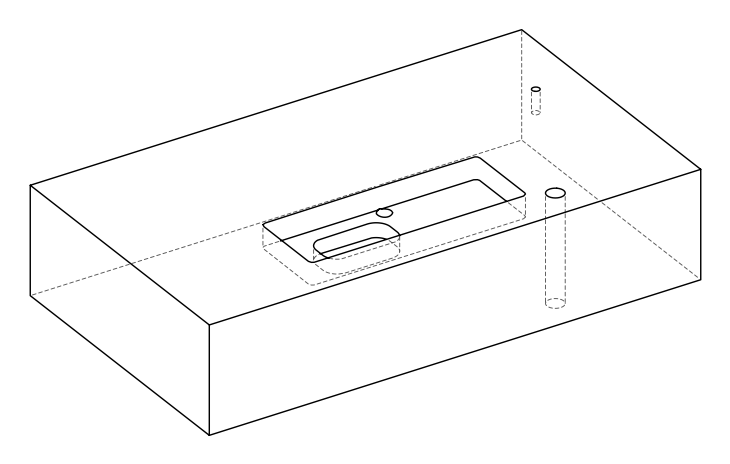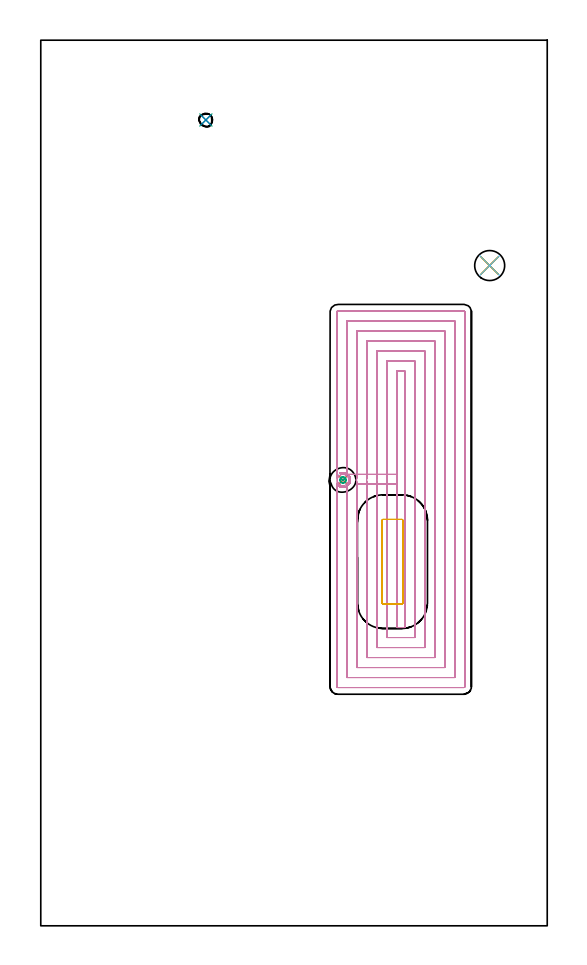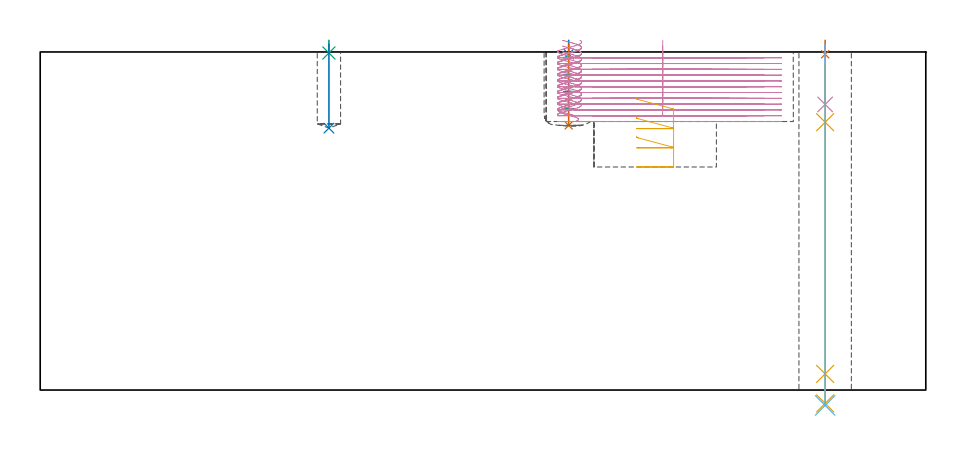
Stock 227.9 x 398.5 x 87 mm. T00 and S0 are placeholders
(PLAN: 11 operations, 8 tool changes, 63.2 min)
(1 SPOT_DRILL | STEP1HOLE | NXT0321_9005460120000 | 0.03 min | 2 mm3)
(2 SPOT_DRILL_1 | STEP1POCKET | NXT0321_9005460120000 | 0.03 min | 2 mm3)
(3 SPOT_DRILL_2 | STEP1POCKET_1 | NXT0321_9005460120000 | 0.03 min | 0 mm3)
(4 DRILL_BLIND_HOLE_INTO_CENTER | STEP1HOLE | NXT0301_061 | 0.06 min | 783 mm3)
(5 GUN_DRILL_THROUGH_HOLE | STEP1HOLE | UGT0307_005 | 0.44 min | 4005 mm3)
(6 DRILL_TO_ENLARGE_THROUGH_HOLE | STEP1HOLE | NXT0301_102 | 0.37 min | 7629 mm3)
(7 DRILL_BLIND_HOLE_INTO_CENTER_1 | STEP1POCKET | NXT0301_088 | 0.09 min | 1872 mm3)
(8 DRILL_BLIND_HOLE_INTO_CENTER_2 | STEP1POCKET_1 | NXT0301_031 | 0.09 min | 525 mm3)
(9 MILL_ROUGH_BLIND_HOLE_CONTOUR | STEP1POCKET | UGT0201_089 | Spiral | 0.26 min | 436 mm3)
(10 MILL_RECTANGULAR_POCKET | POCKET_RECTANGULAR_STRAIGHT | UGT0201_014 | Follow Part, ap 1.5, ae 75% | 60.83 min | 197321 mm3)
(11 MILL_RECTANGULAR_POCKET_1 | POCKET_RECTANGULAR_STRAIGHT_1 | UGT0201_105 | Follow Part, ap 5.5, ae 75% | 0.95 min | 20819 mm3)
(TOOL NXT0321_9005460120000 | NC Spot Drill, 142deg, 12mm, Carbide, Uncoated | D12 PA142 FL30 Z2)
(TOOL NXT0301_061 | Carbide Drill 9mm [860.1-0900-027A1-MM 2214] | D9 PA140 FL47 Z2)
(TOOL UGT0307_005 | Gun Drill 8.3 mm | D8.3 PA130 FL24 Z1)
(TOOL NXT0301_102 | Carbide Drill 13.5mm [860.1-1350-108A1-MM 2214] | D13.5 PA140 FL123 Z2)
(TOOL NXT0301_088 | Carbide Drill 11.7mm [860.1-1170-035A1-MM 2214] | D11.7 PA140 FL55 Z2)
(TOOL NXT0301_031 | Carbide Drill 6mm [860.1-0600-018A1-MM 2214] | D6 PA140 FL28 Z2)
(TOOL UGT0201_089 | End mill 10 mm | D10 R3 FL22 Z4)
(TOOL UGT0201_014 | End mill 6 mm | D6 FL24 Z4)
(TOOL UGT0201_105 | End Mill 22 mm | D22 FL25 Z2)
(OP 1 SPOT_DRILL)
G17 G21 G94 G90
T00 M6
G54
G17 G0 G90 X202. Y297.1 S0 M3
G43 Z97. H0
G94 G81 G98 Z86.41 F250. R90.
G80
M5
M2
(OP 2 SPOT_DRILL_1)
G17 G21 G94 G90
T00 M6
G54
G17 G0 G90 X136. Y200.6 S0 M3
G43 Z97. H0
G94 G81 G98 Z86.453 F250. R90.
G80
M5
M2
(OP 3 SPOT_DRILL_2)
G17 G21 G94 G90
T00 M6
G54
G17 G0 G90 X74.3 Y362.6 S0 M3
G43 Z97. H0
G94 G81 G98 Z86.742 F250. R90.
G80
M5
M2
(OP 4 DRILL_BLIND_HOLE_INTO_CENTER)
G17 G21 G94 G90
T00 M6
G54
G17 G0 G90 X202. Y297.1 S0 M3
G43 Z97. H1
G94 G81 G98 Z73.5 F250. R89.
G80
M5
M2
(OP 5 GUN_DRILL_THROUGH_HOLE)
G17 G21 G94 G90
T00 M6
G54
G17 G0 G90 X202. Y297.1 M8
G43 Z97. H0
Z83.744
S716 M3
G94 G1 Z68.925 F125. M26
G4 X.084
Z4.15 F250.
G4 X.084
Z-3.435 F125.
G4 X.084
M5
M9
G0 Z83.744
Z97.
M2
(OP 6 DRILL_TO_ENLARGE_THROUGH_HOLE)
G17 G21 G94 G90
T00 M6
G54
G17 G0 G90 X202. Y297.1 S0 M3
G43 Z97. H1
G94 G73 G98 Z-3.957 F250. Q12.994 R89.
G80
M5
M2
(OP 7 DRILL_BLIND_HOLE_INTO_CENTER_1)
G17 G21 G94 G90
T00 M6
G54
G17 G0 G90 X136. Y200.6 S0 M3
G43 Z97. H1
G94 G81 G98 Z68.1 F250. R89.
G80
M5
M2
(OP 8 DRILL_BLIND_HOLE_INTO_CENTER_2)
G17 G21 G94 G90
T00 M6
G54
G17 G0 G90 X74.3 Y362.6 S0 M3
G43 Z97. H1
G94 G81 G98 Z67.4 F250. R89.
G80
M5
M2
(OP 9 MILL_ROUGH_BLIND_HOLE_CONTOUR)
G17 G21 G94 G90
T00 M6
G54
G17 G0 G90 X136. Y200.6 S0 M3
G43 Z97. H0
Z85.62
G94 G3 X136.633 Y201.317 R0.638 F250.
X135.831 Y201.939 R0.717
X134.661 Y200.431 R1.35
X135.831 Y201.939 R-1.35
X135.246 Y201.185 R0.675
X136. Y200.6 R0.675
G0 Z81.24
G3 X136.633 Y201.317 R0.638
X135.831 Y201.939 R0.717
X134.661 Y200.431 R1.35
X135.831 Y201.939 R-1.35
X135.246 Y201.185 R0.675
X136. Y200.6 R0.675
G0 Z76.86
G3 X136.633 Y201.317 R0.638
X135.831 Y201.939 R0.717
X134.661 Y200.431 R1.35
X135.831 Y201.939 R-1.35
X135.246 Y201.185 R0.675
X136. Y200.6 R0.675
G0 Z72.48
G3 X136.633 Y201.317 R0.638
X135.831 Y201.939 R0.717
X134.661 Y200.431 R1.35
X135.831 Y201.939 R-1.35
X135.246 Y201.185 R0.675
X136. Y200.6 R0.675
G0 Z68.1
G3 X136.633 Y201.317 R0.638
X135.831 Y201.939 R0.717
X134.661 Y200.431 R1.35
X135.831 Y201.939 R-1.35
X135.246 Y201.185 R0.675
X136. Y200.6 R0.675
G0 Z97.
M5
M2
(OP 10 MILL_RECTANGULAR_POCKET)
G17 G21 G94 G90
T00 M6
G54
G17 G0 G90 X138.885 Y202.264 S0 M3
G43 Z97. H0
Z90.
G94 G1 X139.051 Y201.954 Z89.906 F250.
X139.178 Y201.578 Z89.799
X139.299 Y201.115 Z89.671
X139.332 Y200.773 Z89.579
X139.31 Y200.303 Z89.453
X139.255 Y199.857 Z89.332
X139.133 Y199.441 Z89.217
X138.954 Y199.078 Z89.108
X138.676 Y198.604 Z88.961
X138.518 Y198.431 Z88.898
X138.319 Y198.213 Z88.819
X137.778 Y197.776 Z88.632
X137.441 Y197.592 Z88.53
X136.773 Y197.356 Z88.34
X136.575 Y197.308 Z88.285
X136.194 Y197.269 Z88.183
X135.726 Y197.289 Z88.057
X135.201 Y197.35 Z87.915
X135.154 Y197.361 Z87.902
X134.979 Y197.417 Z87.853
X134.432 Y197.669 Z87.692
X134.101 Y197.848 Z87.591
X133.675 Y198.212 Z87.441
X133.236 Y198.723 Z87.26
X133.224 Y198.739 Z87.255
X133.2 Y198.722 Z87.247
Y198.018 Z87.058
Y198.722 Z86.87
X133.224 Y198.739 Z86.862
X133.236 Y198.723 Z86.857
X133.675 Y198.212 Z86.676
X134.107 Y197.844 Z86.524
X134.432 Y197.669 Z86.425
X134.979 Y197.417 Z86.264
X135.154 Y197.361 Z86.214
X135.201 Y197.35 Z86.202
X135.726 Y197.289 Z86.06
X136.194 Y197.269 Z85.934
X136.575 Y197.308 Z85.832
X136.909 Y197.4 Z85.739
X137.441 Y197.592 Z85.587
X137.7 Y197.733 Z85.508
Y111.7 F500.
X186.3
Y272.1
X137.7
Y203.454
G0 X134.469 Y203.566 Z90.
G1 X134.505 Y203.589 Z89.988 F250.
X134.615 Y203.637 Z89.956
X134.829 Y203.713 Z89.895
X135.355 Y203.874 Z89.748
X135.697 Y203.925 Z89.655
X136.137 Y203.921 Z89.537
X136.609 Y203.879 Z89.41
X136.988 Y203.792 Z89.306
X137.271 Y203.68 Z89.225
X137.312 Y203.66 Z89.213
X137.91 Y203.342 Z89.031
X138.041 Y203.252 Z88.988
X138.195 Y203.12 Z88.934
X138.464 Y202.831 Z88.828
X138.717 Y202.537 Z88.724
X138.796 Y202.429 Z88.688
X139.051 Y201.954 Z88.544
X139.178 Y201.578 Z88.438
X139.299 Y201.115 Z88.309
X139.332 Y200.773 Z88.217
X139.31 Y200.303 Z88.091
X139.255 Y199.857 Z87.971
X139.133 Y199.441 Z87.855
X138.954 Y199.078 Z87.746
X138.676 Y198.604 Z87.599
X138.518 Y198.431 Z87.536
X138.319 Y198.213 Z87.457
X137.778 Y197.776 Z87.271
X137.441 Y197.592 Z87.168
X136.773 Y197.356 Z86.978
X136.575 Y197.308 Z86.924
X136.194 Y197.269 Z86.821
X135.726 Y197.289 Z86.695
X135.201 Y197.35 Z86.554
X135.154 Y197.361 Z86.541
X134.979 Y197.417 Z86.492
X134.432 Y197.669 Z86.33
X134.101 Y197.848 Z86.229
X133.675 Y198.212 Z86.079
X133.236 Y198.723 Z85.899
X133.224 Y198.739 Z85.893
X133.2 Y198.722 Z85.885
Y198.018 Z85.697
Y198.722 Z85.508
Y107.6 F500.
G3 X133.6 Y107.2 R0.4
G1 X190.4
G3 X190.8 Y107.6 R0.4
G1 Y276.2
G3 X190.4 Y276.6 R0.4
G1 X133.6
G3 X133.2 Y276.2 R0.4
G1 Y202.467
G0 X160.2 Y215.481 Z90.
G1 Y202.467 Z86.513 F250.
Y201.732 Z86.316
X160.186 Y201.328 Z86.208
X160.135 Y200.594 Z86.011
X160.186 Y199.861 Z85.814
X160.2 Y199.456 Z85.705
Y198.722 Z85.508
Y134.2 F500.
X163.8
Y249.6
X160.2
Y202.467
G2 X160.135 Y200.594 R27.
X160.2 Y198.722 R27.
G1 X155.7
Y129.7
X168.3
Y254.1
X155.7
Y202.467
G2 X155.622 Y200.594 R22.5
X155.7 Y198.722 R22.5
G1 X151.2
Y125.2
X172.8
Y258.6
X151.2
Y202.467
G2 X151.102 Y200.594 R18.
X151.2 Y198.722 R18.
G1 X146.7
Y120.7
X177.3
Y263.1
X146.7
Y202.467
G2 X146.569 Y200.594 R13.5
X146.7 Y198.722 R13.5
G1 X142.2
Y116.2
X181.8
Y267.6
X142.2
Y202.467
G2 X142.003 Y200.594 R9.
X142.2 Y198.722 R9.
G1 Y197.722
G0 X138.885 Y202.264 Z88.508
G1 X139.046 Y201.967 Z88.418 F250.
X139.178 Y201.578 Z88.308
X139.299 Y201.115 Z88.179
X139.332 Y200.773 Z88.087
X139.31 Y200.303 Z87.961
X139.255 Y199.857 Z87.841
X139.133 Y199.441 Z87.725
X138.954 Y199.078 Z87.616
X138.676 Y198.604 Z87.469
X138.319 Y198.213 Z87.327
X137.778 Y197.776 Z87.141
X137.441 Y197.592 Z87.038
X136.909 Y197.4 Z86.886
X136.773 Y197.356 Z86.848
X136.575 Y197.308 Z86.794
X136.194 Y197.269 Z86.691
X135.726 Y197.289 Z86.565
X135.201 Y197.35 Z86.424
X135.154 Y197.361 Z86.411
X134.979 Y197.417 Z86.362
X134.432 Y197.669 Z86.2
X134.101 Y197.848 Z86.099
X133.675 Y198.212 Z85.949
X133.236 Y198.723 Z85.769
X133.224 Y198.739 Z85.763
X133.2 Y198.722 Z85.755
Y198.018 Z85.567
Y198.722 Z85.378
X133.224 Y198.739 Z85.37
X133.236 Y198.723 Z85.365
X133.675 Y198.212 Z85.184
X134.107 Y197.844 Z85.032
X134.432 Y197.669 Z84.933
X134.979 Y197.417 Z84.772
X135.154 Y197.361 Z84.723
X135.201 Y197.35 Z84.71
X135.726 Y197.289 Z84.568
X136.194 Y197.269 Z84.443
X136.575 Y197.308 Z84.34
X136.773 Y197.356 Z84.285
X136.909 Y197.4 Z84.247
X137.441 Y197.592 Z84.096
X137.7 Y197.733 Z84.017
Y111.7 F500.
X186.3
Y272.1
X137.7
Y203.454
G0 X134.469 Y203.566 Z88.508
G1 X134.505 Y203.589 Z88.497 F250.
X134.615 Y203.637 Z88.465
X134.829 Y203.713 Z88.404
X135.355 Y203.874 Z88.256
X135.697 Y203.925 Z88.164
X136.137 Y203.921 Z88.046
X136.609 Y203.879 Z87.919
X136.988 Y203.792 Z87.815
X137.271 Y203.68 Z87.733
X137.312 Y203.66 Z87.721
X137.91 Y203.342 Z87.539
X138.041 Y203.252 Z87.497
X138.195 Y203.12 Z87.442
X138.464 Y202.831 Z87.337
X138.717 Y202.537 Z87.233
X138.796 Y202.429 Z87.197
X139.046 Y201.967 Z87.056
X139.178 Y201.578 Z86.946
X139.299 Y201.115 Z86.818
X139.332 Y200.773 Z86.726
X139.31 Y200.303 Z86.6
X139.255 Y199.857 Z86.479
X139.133 Y199.441 Z86.363
X138.954 Y199.078 Z86.255
X138.676 Y198.604 Z86.107
X138.319 Y198.213 Z85.966
X137.778 Y197.776 Z85.779
X137.441 Y197.592 Z85.676
X136.909 Y197.4 Z85.525
X136.773 Y197.356 Z85.486
X136.575 Y197.308 Z85.432
X136.194 Y197.269 Z85.329
X135.726 Y197.289 Z85.204
X135.201 Y197.35 Z85.062
X135.154 Y197.361 Z85.049
X134.979 Y197.417 Z85.
X134.432 Y197.669 Z84.839
X134.101 Y197.848 Z84.738
X133.675 Y198.212 Z84.588
X133.236 Y198.723 Z84.407
X133.224 Y198.739 Z84.402
X133.2 Y198.722 Z84.394
Y198.018 Z84.205
Y198.722 Z84.017
Y107.6 F500.
G3 X133.6 Y107.2 R0.4
G1 X190.4
G3 X190.8 Y107.6 R0.4
G1 Y276.2
G3 X190.4 Y276.6 R0.4
G1 X133.6
G3 X133.2 Y276.2 R0.4
G1 Y202.467
G0 X160.2 Y215.481 Z88.508
G1 Y202.467 Z85.021 F250.
Y201.732 Z84.824
X160.186 Y201.328 Z84.716
X160.135 Y200.594 Z84.519
X160.186 Y199.861 Z84.322
X160.2 Y199.456 Z84.214
Y198.722 Z84.017
Y134.2 F500.
X163.8
Y249.6
X160.2
Y202.467
G2 X160.135 Y200.594 R27.
X160.2 Y198.722 R27.
G1 X155.7
Y129.7
X168.3
Y254.1
X155.7
Y202.467
G2 X155.622 Y200.594 R22.5
X155.7 Y198.722 R22.5
G1 X151.2
Y125.2
X172.8
Y258.6
X151.2
Y202.467
G2 X151.102 Y200.594 R18.
X151.2 Y198.722 R18.
G1 X146.7
Y120.7
X177.3
Y263.1
X146.7
Y202.467
G2 X146.569 Y200.594 R13.5
X146.7 Y198.722 R13.5
G1 X142.2
Y116.2
X181.8
Y267.6
X142.2
Y202.467
G2 X142.003 Y200.594 R9.
X142.2 Y198.722 R9.
G1 Y197.722
G0 X138.885 Y202.264 Z87.017
G1 X139.046 Y201.967 Z86.926 F250.
X139.178 Y201.578 Z86.816
X139.299 Y201.115 Z86.688
X139.332 Y200.773 Z86.596
X139.31 Y200.303 Z86.47
X139.255 Y199.857 Z86.349
X139.133 Y199.441 Z86.233
X138.954 Y199.078 Z86.125
X138.676 Y198.604 Z85.977
X138.319 Y198.213 Z85.835
X137.78 Y197.777 Z85.65
X137.441 Y197.592 Z85.546
X136.909 Y197.4 Z85.395
X136.773 Y197.356 Z85.357
X136.575 Y197.308 Z85.302
X136.194 Y197.269 Z85.199
X135.726 Y197.289 Z85.074
X135.201 Y197.35 Z84.932
X135.154 Y197.361 Z84.919
X134.979 Y197.417 Z84.87
X134.432 Y197.669 Z84.709
X134.101 Y197.848 Z84.608
X133.675 Y198.212 Z84.458
X133.236 Y198.723 Z84.277
X133.224 Y198.739 Z84.272
X133.2 Y198.722 Z84.264
Y198.018 Z84.075
Y198.722 Z83.887
X133.224 Y198.739 Z83.879
X133.236 Y198.723 Z83.873
X133.675 Y198.212 Z83.693
X134.107 Y197.844 Z83.541
X134.432 Y197.669 Z83.442
X134.979 Y197.417 Z83.28
X135.154 Y197.361 Z83.231
X135.201 Y197.35 Z83.218
X135.726 Y197.289 Z83.076
X136.194 Y197.269 Z82.951
X136.575 Y197.308 Z82.848
X136.773 Y197.356 Z82.794
X136.909 Y197.4 Z82.756
X137.441 Y197.592 Z82.604
X137.7 Y197.733 Z82.525
Y111.7 F500.
X186.3
Y272.1
X137.7
Y203.454
G0 X134.469 Y203.566 Z87.017
G1 X134.505 Y203.589 Z87.005 F250.
X134.615 Y203.637 Z86.973
X134.829 Y203.713 Z86.912
X135.355 Y203.874 Z86.765
X135.697 Y203.925 Z86.672
X136.137 Y203.921 Z86.554
X136.609 Y203.879 Z86.427
X136.988 Y203.792 Z86.323
X137.271 Y203.68 Z86.241
X137.312 Y203.66 Z86.229
X137.91 Y203.342 Z86.048
X138.041 Y203.252 Z86.005
X138.195 Y203.12 Z85.951
X138.464 Y202.831 Z85.845
X138.717 Y202.537 Z85.741
X138.796 Y202.429 Z85.705
X139.046 Y201.967 Z85.564
X139.178 Y201.578 Z85.454
X139.299 Y201.115 Z85.326
X139.332 Y200.773 Z85.234
X139.31 Y200.303 Z85.108
X139.255 Y199.857 Z84.988
X139.133 Y199.441 Z84.872
X138.954 Y199.078 Z84.763
X138.676 Y198.604 Z84.616
X138.319 Y198.213 Z84.474
X137.78 Y197.777 Z84.288
X137.441 Y197.592 Z84.185
X136.909 Y197.4 Z84.033
X136.773 Y197.356 Z83.995
X136.575 Y197.308 Z83.94
X136.194 Y197.269 Z83.838
X135.726 Y197.289 Z83.712
X135.201 Y197.35 Z83.57
X135.154 Y197.361 Z83.557
X134.979 Y197.417 Z83.508
X134.432 Y197.669 Z83.347
X134.101 Y197.848 Z83.246
X133.675 Y198.212 Z83.096
X133.236 Y198.723 Z82.915
X133.224 Y198.739 Z82.91
X133.2 Y198.722 Z82.902
Y198.018 Z82.713
Y198.722 Z82.525
Y107.6 F500.
G3 X133.6 Y107.2 R0.4
G1 X190.4
G3 X190.8 Y107.6 R0.4
G1 Y276.2
G3 X190.4 Y276.6 R0.4
G1 X133.6
G3 X133.2 Y276.2 R0.4
G1 Y202.467
G0 X160.2 Y215.481 Z87.017
G1 Y202.467 Z83.53 F250.
Y201.732 Z83.333
X160.186 Y201.328 Z83.224
X160.135 Y200.594 Z83.027
X160.186 Y199.861 Z82.83
X160.2 Y199.456 Z82.722
Y198.722 Z82.525
Y134.2 F500.
X163.8
Y249.6
X160.2
Y202.467
G2 X160.135 Y200.594 R27.
X160.2 Y198.722 R27.
G1 X155.7
Y129.7
X168.3
Y254.1
X155.7
Y202.467
G2 X155.622 Y200.594 R22.5
X155.7 Y198.722 R22.5
G1 X151.2
Y125.2
X172.8
Y258.6
X151.2
Y202.467
G2 X151.102 Y200.594 R18.
X151.2 Y198.722 R18.
G1 X146.7
Y120.7
X177.3
Y263.1
X146.7
Y202.467
G2 X146.569 Y200.594 R13.5
X146.7 Y198.722 R13.5
G1 X142.2
Y116.2
X181.8
Y267.6
X142.2
Y202.467
G2 X142.003 Y200.594 R9.
X142.2 Y198.722 R9.
G1 Y197.722
G0 X138.885 Y202.264 Z85.525
G1 X139.046 Y201.967 Z85.434 F250.
X139.178 Y201.578 Z85.324
X139.299 Y201.115 Z85.196
X139.332 Y200.773 Z85.104
X139.31 Y200.303 Z84.978
X139.255 Y199.857 Z84.858
X139.133 Y199.441 Z84.742
X138.954 Y199.078 Z84.633
X138.676 Y198.604 Z84.486
X138.319 Y198.213 Z84.344
X137.78 Y197.777 Z84.158
X137.441 Y197.592 Z84.055
X136.909 Y197.4 Z83.903
X136.773 Y197.356 Z83.865
X136.575 Y197.308 Z83.81
X136.194 Y197.269 Z83.708
X135.726 Y197.289 Z83.582
X135.201 Y197.35 Z83.44
X135.154 Y197.361 Z83.427
X134.979 Y197.417 Z83.378
X134.432 Y197.669 Z83.217
X134.101 Y197.848 Z83.116
X133.675 Y198.212 Z82.966
X133.236 Y198.723 Z82.785
X133.224 Y198.739 Z82.78
X133.2 Y198.722 Z82.772
Y198.018 Z82.583
Y198.722 Z82.395
X133.224 Y198.739 Z82.387
X133.236 Y198.723 Z82.382
X133.675 Y198.212 Z82.201
X134.107 Y197.844 Z82.049
X134.432 Y197.669 Z81.95
X134.979 Y197.417 Z81.789
X135.154 Y197.361 Z81.739
X135.201 Y197.35 Z81.727
X135.726 Y197.289 Z81.585
X136.194 Y197.269 Z81.459
X136.575 Y197.308 Z81.357
X136.773 Y197.356 Z81.302
X136.909 Y197.4 Z81.264
X137.441 Y197.592 Z81.112
X137.7 Y197.733 Z81.033
Y111.7 F500.
X186.3
Y272.1
X137.7
Y203.454
G0 X134.469 Y203.566 Z85.525
G1 X134.505 Y203.589 Z85.513 F250.
X134.615 Y203.637 Z85.481
X134.829 Y203.713 Z85.421
X135.355 Y203.874 Z85.273
X135.697 Y203.925 Z85.18
X136.137 Y203.921 Z85.062
X136.609 Y203.879 Z84.935
X136.988 Y203.792 Z84.831
X137.271 Y203.68 Z84.75
X137.312 Y203.66 Z84.738
X137.91 Y203.342 Z84.556
X138.041 Y203.252 Z84.513
X138.195 Y203.12 Z84.459
X138.464 Y202.831 Z84.353
X138.717 Y202.537 Z84.249
X138.796 Y202.429 Z84.213
X139.046 Y201.967 Z84.073
X139.178 Y201.578 Z83.963
X139.299 Y201.115 Z83.834
X139.332 Y200.773 Z83.742
X139.31 Y200.303 Z83.616
X139.255 Y199.857 Z83.496
X139.133 Y199.441 Z83.38
X138.954 Y199.078 Z83.271
X138.676 Y198.604 Z83.124
X138.319 Y198.213 Z82.982
X137.78 Y197.777 Z82.796
X137.441 Y197.592 Z82.693
X136.909 Y197.4 Z82.541
X136.773 Y197.356 Z82.503
X136.575 Y197.308 Z82.449
X136.194 Y197.269 Z82.346
X135.726 Y197.289 Z82.22
X135.201 Y197.35 Z82.079
X135.154 Y197.361 Z82.066
X134.979 Y197.417 Z82.017
X134.432 Y197.669 Z81.855
X134.101 Y197.848 Z81.754
X133.675 Y198.212 Z81.604
X133.236 Y198.723 Z81.424
X133.224 Y198.739 Z81.418
X133.2 Y198.722 Z81.41
Y198.018 Z81.222
Y198.722 Z81.033
Y107.6 F500.
G3 X133.6 Y107.2 R0.4
G1 X190.4
G3 X190.8 Y107.6 R0.4
G1 Y276.2
G3 X190.4 Y276.6 R0.4
G1 X133.6
G3 X133.2 Y276.2 R0.4
G1 Y202.467
G0 X160.2 Y215.481 Z85.525
G1 Y202.467 Z82.038 F250.
Y201.732 Z81.841
X160.186 Y201.328 Z81.733
X160.135 Y200.594 Z81.536
X160.186 Y199.861 Z81.339
X160.2 Y199.456 Z81.23
Y198.722 Z81.033
Y134.2 F500.
X163.8
Y249.6
X160.2
Y202.467
G2 X160.135 Y200.594 R27.
X160.2 Y198.722 R27.
G1 X155.7
Y129.7
X168.3
Y254.1
X155.7
Y202.467
G2 X155.622 Y200.594 R22.5
X155.7 Y198.722 R22.5
G1 X151.2
Y125.2
X172.8
Y258.6
X151.2
Y202.467
G2 X151.102 Y200.594 R18.
X151.2 Y198.722 R18.
G1 X146.7
Y120.7
X177.3
Y263.1
X146.7
Y202.467
G2 X146.569 Y200.594 R13.5
X146.7 Y198.722 R13.5
G1 X142.2
Y116.2
X181.8
Y267.6
X142.2
Y202.467
G2 X142.003 Y200.594 R9.
X142.2 Y198.722 R9.
G1 Y197.722
G0 X138.885 Y202.264 Z84.033
G1 X139.046 Y201.967 Z83.943 F250.
X139.178 Y201.578 Z83.833
X139.299 Y201.115 Z83.704
X139.332 Y200.773 Z83.612
X139.31 Y200.303 Z83.486
X139.255 Y199.857 Z83.366
X139.133 Y199.441 Z83.25
X138.954 Y199.078 Z83.141
X138.676 Y198.604 Z82.994
X138.319 Y198.213 Z82.852
X137.78 Y197.777 Z82.666
X137.441 Y197.592 Z82.563
X136.909 Y197.4 Z82.411
X136.773 Y197.356 Z82.373
X136.575 Y197.308 Z82.319
X136.194 Y197.269 Z82.216
X135.726 Y197.289 Z82.09
X135.201 Y197.35 Z81.949
X135.154 Y197.361 Z81.936
X134.979 Y197.417 Z81.887
X134.432 Y197.669 Z81.725
X134.101 Y197.848 Z81.624
X133.675 Y198.212 Z81.474
X133.236 Y198.723 Z81.294
X133.224 Y198.739 Z81.288
X133.2 Y198.722 Z81.28
Y198.018 Z81.092
Y198.722 Z80.903
X133.224 Y198.739 Z80.895
X133.236 Y198.723 Z80.89
X133.675 Y198.212 Z80.709
X134.107 Y197.844 Z80.557
X134.432 Y197.669 Z80.458
X134.979 Y197.417 Z80.297
X135.154 Y197.361 Z80.248
X135.201 Y197.35 Z80.235
X135.726 Y197.289 Z80.093
X136.194 Y197.269 Z79.968
X136.575 Y197.308 Z79.865
X136.773 Y197.356 Z79.81
X136.909 Y197.4 Z79.772
X137.441 Y197.592 Z79.621
X137.7 Y197.733 Z79.542
Y111.7 F500.
X186.3
Y272.1
X137.7
Y203.454
G0 X134.469 Y203.566 Z84.033
G1 X134.505 Y203.589 Z84.022 F250.
X134.615 Y203.637 Z83.99
X134.829 Y203.713 Z83.929
X135.355 Y203.874 Z83.781
X135.697 Y203.925 Z83.689
X136.137 Y203.921 Z83.571
X136.609 Y203.879 Z83.444
X136.988 Y203.792 Z83.34
X137.271 Y203.68 Z83.258
X137.312 Y203.66 Z83.246
X137.91 Y203.342 Z83.064
X138.041 Y203.252 Z83.022
X138.195 Y203.12 Z82.968
X138.464 Y202.831 Z82.862
X138.717 Y202.537 Z82.758
X138.796 Y202.429 Z82.722
X139.046 Y201.967 Z82.581
X139.178 Y201.578 Z82.471
X139.299 Y201.115 Z82.343
X139.332 Y200.773 Z82.251
X139.31 Y200.303 Z82.125
X139.255 Y199.857 Z82.004
X139.133 Y199.441 Z81.888
X138.954 Y199.078 Z81.78
X138.676 Y198.604 Z81.632
X138.319 Y198.213 Z81.49
X137.78 Y197.777 Z81.305
X137.441 Y197.592 Z81.201
X136.909 Y197.4 Z81.05
X136.773 Y197.356 Z81.012
X136.575 Y197.308 Z80.957
X136.194 Y197.269 Z80.854
X135.726 Y197.289 Z80.729
X135.201 Y197.35 Z80.587
X135.154 Y197.361 Z80.574
X134.979 Y197.417 Z80.525
X134.432 Y197.669 Z80.364
X134.101 Y197.848 Z80.263
X133.675 Y198.212 Z80.113
X133.236 Y198.723 Z79.932
X133.224 Y198.739 Z79.927
X133.2 Y198.722 Z79.919
Y198.018 Z79.73
Y198.722 Z79.542
Y107.6 F500.
G3 X133.6 Y107.2 R0.4
G1 X190.4
G3 X190.8 Y107.6 R0.4
G1 Y276.2
G3 X190.4 Y276.6 R0.4
G1 X133.6
G3 X133.2 Y276.2 R0.4
G1 Y202.467
G0 X160.2 Y215.481 Z84.033
G1 Y202.467 Z80.546 F250.
Y201.732 Z80.349
X160.186 Y201.328 Z80.241
X160.135 Y200.594 Z80.044
X160.186 Y199.861 Z79.847
X160.2 Y199.456 Z79.739
Y198.722 Z79.542
Y134.2 F500.
X163.8
Y249.6
X160.2
Y202.467
G2 X160.135 Y200.594 R27.
X160.2 Y198.722 R27.
G1 X155.7
Y129.7
X168.3
Y254.1
X155.7
Y202.467
G2 X155.622 Y200.594 R22.5
X155.7 Y198.722 R22.5
G1 X151.2
Y125.2
X172.8
Y258.6
X151.2
Y202.467
G2 X151.102 Y200.594 R18.
X151.2 Y198.722 R18.
G1 X146.7
Y120.7
X177.3
Y263.1
X146.7
Y202.467
G2 X146.569 Y200.594 R13.5
X146.7 Y198.722 R13.5
G1 X142.2
Y116.2
X181.8
Y267.6
X142.2
Y202.467
G2 X142.003 Y200.594 R9.
X142.2 Y198.722 R9.
G1 Y197.722
G0 X138.885 Y202.264 Z82.542
G1 X139.046 Y201.967 Z82.451 F250.
X139.178 Y201.578 Z82.341
X139.299 Y201.115 Z82.213
X139.332 Y200.773 Z82.121
X139.31 Y200.303 Z81.995
X139.255 Y199.857 Z81.874
X139.133 Y199.441 Z81.758
X138.954 Y199.078 Z81.65
X138.676 Y198.604 Z81.502
X138.319 Y198.213 Z81.361
X137.78 Y197.777 Z81.175
X137.441 Y197.592 Z81.071
X136.909 Y197.4 Z80.92
X136.773 Y197.356 Z80.882
X136.575 Y197.308 Z80.827
X136.194 Y197.269 Z80.724
X135.726 Y197.289 Z80.599
X135.201 Y197.35 Z80.457
X135.154 Y197.361 Z80.444
X134.979 Y197.417 Z80.395
X134.432 Y197.669 Z80.234
X134.101 Y197.848 Z80.133
X133.675 Y198.212 Z79.983
X133.236 Y198.723 Z79.802
X133.224 Y198.739 Z79.797
X133.2 Y198.722 Z79.789
Y198.018 Z79.6
Y198.722 Z79.412
X133.224 Y198.739 Z79.404
X133.236 Y198.723 Z79.398
X133.675 Y198.212 Z79.218
X134.107 Y197.844 Z79.066
X134.432 Y197.669 Z78.967
X134.979 Y197.417 Z78.805
X135.154 Y197.361 Z78.756
X135.201 Y197.35 Z78.743
X135.726 Y197.289 Z78.602
X136.194 Y197.269 Z78.476
X136.575 Y197.308 Z78.373
X136.773 Y197.356 Z78.319
X136.909 Y197.4 Z78.281
X137.441 Y197.592 Z78.129
X137.7 Y197.733 Z78.05
Y111.7 F500.
X186.3
Y272.1
X137.7
Y203.454
G0 X134.469 Y203.566 Z82.542
G1 X134.505 Y203.589 Z82.53 F250.
X134.615 Y203.637 Z82.498
X134.829 Y203.713 Z82.437
X135.355 Y203.874 Z82.29
X135.697 Y203.925 Z82.197
X136.137 Y203.921 Z82.079
X136.609 Y203.879 Z81.952
X136.988 Y203.792 Z81.848
X137.271 Y203.68 Z81.766
X137.312 Y203.66 Z81.754
X137.91 Y203.342 Z81.573
X138.041 Y203.252 Z81.53
X138.195 Y203.12 Z81.476
X138.464 Y202.831 Z81.37
X138.717 Y202.537 Z81.266
X138.796 Y202.429 Z81.23
X139.046 Y201.967 Z81.089
X139.178 Y201.578 Z80.979
X139.299 Y201.115 Z80.851
X139.332 Y200.773 Z80.759
X139.31 Y200.303 Z80.633
X139.255 Y199.857 Z80.513
X139.133 Y199.441 Z80.397
X138.954 Y199.078 Z80.288
X138.676 Y198.604 Z80.141
X138.319 Y198.213 Z79.999
X137.78 Y197.777 Z79.813
X137.441 Y197.592 Z79.71
X136.909 Y197.4 Z79.558
X136.773 Y197.356 Z79.52
X136.575 Y197.308 Z79.465
X136.194 Y197.269 Z79.363
X135.726 Y197.289 Z79.237
X135.201 Y197.35 Z79.095
X135.154 Y197.361 Z79.082
X134.979 Y197.417 Z79.033
X134.432 Y197.669 Z78.872
X134.101 Y197.848 Z78.771
X133.675 Y198.212 Z78.621
X133.236 Y198.723 Z78.44
X133.224 Y198.739 Z78.435
X133.2 Y198.722 Z78.427
Y198.018 Z78.238
Y198.722 Z78.05
Y107.6 F500.
G3 X133.6 Y107.2 R0.4
G1 X190.4
G3 X190.8 Y107.6 R0.4
G1 Y276.2
G3 X190.4 Y276.6 R0.4
G1 X133.6
G3 X133.2 Y276.2 R0.4
G1 Y202.467
G0 X160.2 Y215.481 Z82.542
G1 Y202.467 Z79.055 F250.
Y201.732 Z78.858
X160.186 Y201.328 Z78.749
X160.135 Y200.594 Z78.552
X160.186 Y199.861 Z78.355
X160.2 Y199.456 Z78.247
Y198.722 Z78.05
Y134.2 F500.
X163.8
Y249.6
X160.2
Y202.467
G2 X160.135 Y200.594 R27.
X160.2 Y198.722 R27.
G1 X155.7
Y129.7
X168.3
Y254.1
X155.7
Y202.467
G2 X155.622 Y200.594 R22.5
X155.7 Y198.722 R22.5
G1 X151.2
Y125.2
X172.8
Y258.6
X151.2
Y202.467
G2 X151.102 Y200.594 R18.
X151.2 Y198.722 R18.
G1 X146.7
Y120.7
X177.3
Y263.1
X146.7
Y202.467
G2 X146.569 Y200.594 R13.5
X146.7 Y198.722 R13.5
G1 X142.2
Y116.2
X181.8
Y267.6
X142.2
Y202.467
G2 X142.003 Y200.594 R9.
X142.2 Y198.722 R9.
G1 Y197.722
G0 X138.885 Y202.264 Z81.05
G1 X139.044 Y201.97 Z80.96 F250.
X139.054 Y201.943 Z80.953
X139.178 Y201.578 Z80.849
X139.299 Y201.115 Z80.721
X139.332 Y200.773 Z80.629
X139.31 Y200.303 Z80.503
X139.255 Y199.857 Z80.382
X139.137 Y199.455 Z80.27
X139.128 Y199.431 Z80.264
X138.954 Y199.078 Z80.158
X138.676 Y198.604 Z80.011
X138.319 Y198.213 Z79.869
X137.78 Y197.777 Z79.683
X137.442 Y197.592 Z79.58
X136.902 Y197.397 Z79.426
X136.773 Y197.356 Z79.39
X136.575 Y197.308 Z79.335
X136.194 Y197.269 Z79.233
X135.728 Y197.289 Z79.108
X135.194 Y197.352 Z78.963
X135.154 Y197.361 Z78.952
X134.981 Y197.416 Z78.904
X134.42 Y197.676 Z78.738
X134.101 Y197.848 Z78.641
X133.675 Y198.212 Z78.491
X133.236 Y198.723 Z78.31
X133.224 Y198.739 Z78.305
X133.2 Y198.722 Z78.297
Y198.018 Z78.108
Y198.722 Z77.92
X133.224 Y198.739 Z77.912
X133.236 Y198.723 Z77.907
X133.675 Y198.212 Z77.726
X134.107 Y197.844 Z77.574
X134.42 Y197.676 Z77.479
X134.981 Y197.416 Z77.313
X135.154 Y197.361 Z77.264
X135.194 Y197.352 Z77.254
X135.728 Y197.289 Z77.109
X136.194 Y197.269 Z76.984
X136.575 Y197.308 Z76.882
X136.773 Y197.356 Z76.827
X136.902 Y197.397 Z76.791
X137.442 Y197.592 Z76.637
X137.527 Y197.638 Z76.611
X137.7 Y197.733 Z76.558
Y111.7 F500.
X186.3
Y272.1
X137.7
Y203.454
G0 X134.468 Y203.566 Z81.05
G1 X134.505 Y203.589 Z81.038 F250.
X134.615 Y203.637 Z81.006
X134.829 Y203.713 Z80.945
X135.355 Y203.874 Z80.798
X135.697 Y203.925 Z80.705
X136.137 Y203.921 Z80.587
X136.609 Y203.879 Z80.46
X136.988 Y203.792 Z80.356
X137.271 Y203.68 Z80.275
X137.312 Y203.66 Z80.263
X137.91 Y203.342 Z80.081
X138.041 Y203.252 Z80.038
X138.195 Y203.12 Z79.984
X138.463 Y202.833 Z79.879
X138.723 Y202.529 Z79.772
X138.796 Y202.429 Z79.738
X138.818 Y202.389 Z79.726
X139.044 Y201.97 Z79.599
X139.054 Y201.943 Z79.591
X139.178 Y201.578 Z79.488
X139.299 Y201.115 Z79.359
X139.332 Y200.773 Z79.267
X139.31 Y200.303 Z79.141
X139.255 Y199.857 Z79.021
X139.137 Y199.455 Z78.909
X139.128 Y199.431 Z78.902
X138.954 Y199.078 Z78.796
X138.676 Y198.604 Z78.649
X138.319 Y198.213 Z78.507
X137.78 Y197.777 Z78.321
X137.527 Y197.638 Z78.244
X137.442 Y197.592 Z78.218
X136.902 Y197.397 Z78.064
X136.773 Y197.356 Z78.028
X136.575 Y197.308 Z77.974
X136.194 Y197.269 Z77.871
X135.728 Y197.289 Z77.746
X135.194 Y197.352 Z77.602
X135.154 Y197.361 Z77.591
X134.981 Y197.416 Z77.542
X134.42 Y197.676 Z77.376
X134.101 Y197.848 Z77.279
X133.675 Y198.212 Z77.129
X133.236 Y198.723 Z76.949
X133.224 Y198.739 Z76.943
X133.2 Y198.722 Z76.935
Y198.018 Z76.747
Y198.722 Z76.558
Y107.6 F500.
G3 X133.6 Y107.2 R0.4
G1 X190.4
G3 X190.8 Y107.6 R0.4
G1 Y276.2
G3 X190.4 Y276.6 R0.4
G1 X133.6
G3 X133.2 Y276.2 R0.4
G1 Y202.467
G0 X160.2 Y215.481 Z81.05
G1 Y202.467 Z77.563 F250.
Y201.732 Z77.366
X160.186 Y201.328 Z77.258
X160.135 Y200.594 Z77.061
X160.186 Y199.861 Z76.864
X160.2 Y199.456 Z76.755
Y198.722 Z76.558
Y134.2 F500.
X163.8
Y249.6
X160.2
Y202.467
G2 X160.135 Y200.594 R27.
X160.2 Y198.722 R27.
G1 X155.7
Y129.7
X168.3
Y254.1
X155.7
Y202.467
G2 X155.622 Y200.594 R22.5
X155.7 Y198.722 R22.5
G1 X151.2
Y125.2
X172.8
Y258.6
X151.2
Y202.467
G2 X151.102 Y200.594 R18.
X151.2 Y198.722 R18.
G1 X146.7
Y120.7
X177.3
Y263.1
X146.7
Y202.467
G2 X146.569 Y200.594 R13.5
X146.7 Y198.722 R13.5
G1 X142.2
Y116.2
X181.8
Y267.6
X142.2
Y202.467
G2 X142.003 Y200.594 R9.
X142.2 Y198.722 R9.
G1 Y197.722
G0 X138.885 Y202.264 Z79.558
G1 X139.044 Y201.97 Z79.469 F250.
X139.054 Y201.943 Z79.461
X139.178 Y201.578 Z79.358
X139.299 Y201.115 Z79.229
X139.332 Y200.773 Z79.137
X139.31 Y200.303 Z79.011
X139.255 Y199.857 Z78.891
X139.137 Y199.455 Z78.779
X139.128 Y199.431 Z78.772
X138.954 Y199.078 Z78.666
X138.676 Y198.604 Z78.519
X138.319 Y198.213 Z78.377
X137.78 Y197.777 Z78.191
X137.442 Y197.592 Z78.088
X136.902 Y197.397 Z77.934
X136.773 Y197.356 Z77.898
X136.575 Y197.308 Z77.844
X136.194 Y197.269 Z77.741
X135.728 Y197.289 Z77.616
X135.194 Y197.352 Z77.472
X135.154 Y197.361 Z77.461
X134.981 Y197.416 Z77.412
X134.42 Y197.676 Z77.246
X134.101 Y197.848 Z77.149
X133.675 Y198.212 Z76.999
X133.236 Y198.723 Z76.819
X133.224 Y198.739 Z76.813
X133.2 Y198.722 Z76.805
Y198.018 Z76.617
Y198.722 Z76.428
X133.224 Y198.739 Z76.42
X133.236 Y198.723 Z76.415
X133.675 Y198.212 Z76.234
X134.107 Y197.844 Z76.082
X134.42 Y197.676 Z75.987
X134.981 Y197.416 Z75.822
X135.154 Y197.361 Z75.773
X135.194 Y197.352 Z75.762
X135.728 Y197.289 Z75.618
X136.194 Y197.269 Z75.493
X136.575 Y197.308 Z75.39
X136.773 Y197.356 Z75.335
X136.902 Y197.397 Z75.299
X137.442 Y197.592 Z75.145
X137.527 Y197.638 Z75.12
X137.7 Y197.733 Z75.067
Y111.7 F500.
X186.3
Y272.1
X137.7
Y203.454
G0 X134.468 Y203.566 Z79.558
G1 X134.505 Y203.589 Z79.547 F250.
X134.615 Y203.637 Z79.515
X134.829 Y203.713 Z79.454
X135.355 Y203.874 Z79.306
X135.697 Y203.925 Z79.214
X136.137 Y203.921 Z79.096
X136.609 Y203.879 Z78.969
X136.988 Y203.792 Z78.865
X137.271 Y203.68 Z78.783
X137.312 Y203.66 Z78.771
X137.91 Y203.342 Z78.589
X138.041 Y203.252 Z78.547
X138.195 Y203.12 Z78.492
X138.463 Y202.833 Z78.387
X138.723 Y202.529 Z78.28
X138.796 Y202.429 Z78.247
X138.818 Y202.389 Z78.235
X139.044 Y201.97 Z78.107
X139.054 Y201.943 Z78.099
X139.178 Y201.578 Z77.996
X139.299 Y201.115 Z77.868
X139.332 Y200.773 Z77.776
X139.31 Y200.303 Z77.65
X139.255 Y199.857 Z77.529
X139.137 Y199.455 Z77.417
X139.128 Y199.431 Z77.41
X138.954 Y199.078 Z77.305
X138.676 Y198.604 Z77.157
X138.319 Y198.213 Z77.015
X137.78 Y197.777 Z76.83
X137.527 Y197.638 Z76.752
X137.442 Y197.592 Z76.727
X136.902 Y197.397 Z76.573
X136.773 Y197.356 Z76.537
X136.575 Y197.308 Z76.482
X136.194 Y197.269 Z76.379
X135.728 Y197.289 Z76.254
X135.194 Y197.352 Z76.11
X135.154 Y197.361 Z76.099
X134.981 Y197.416 Z76.05
X134.42 Y197.676 Z75.885
X134.101 Y197.848 Z75.788
X133.675 Y198.212 Z75.638
X133.236 Y198.723 Z75.457
X133.224 Y198.739 Z75.452
X133.2 Y198.722 Z75.444
Y198.018 Z75.255
Y198.722 Z75.067
Y107.6 F500.
G3 X133.6 Y107.2 R0.4
G1 X190.4
G3 X190.8 Y107.6 R0.4
G1 Y276.2
G3 X190.4 Y276.6 R0.4
G1 X133.6
G3 X133.2 Y276.2 R0.4
G1 Y202.467
G0 X160.2 Y215.481 Z79.558
G1 Y202.467 Z76.071 F250.
Y201.732 Z75.874
X160.186 Y201.328 Z75.766
X160.135 Y200.594 Z75.569
X160.186 Y199.861 Z75.372
X160.2 Y199.456 Z75.264
Y198.722 Z75.067
Y134.2 F500.
X163.8
Y249.6
X160.2
Y202.467
G2 X160.135 Y200.594 R27.
X160.2 Y198.722 R27.
G1 X155.7
Y129.7
X168.3
Y254.1
X155.7
Y202.467
G2 X155.622 Y200.594 R22.5
X155.7 Y198.722 R22.5
G1 X151.2
Y125.2
X172.8
Y258.6
X151.2
Y202.467
G2 X151.102 Y200.594 R18.
X151.2 Y198.722 R18.
G1 X146.7
Y120.7
X177.3
Y263.1
X146.7
Y202.467
G2 X146.569 Y200.594 R13.5
X146.7 Y198.722 R13.5
G1 X142.2
Y116.2
X181.8
Y267.6
X142.2
Y202.467
G2 X142.003 Y200.594 R9.
X142.2 Y198.722 R9.
G1 Y197.722
G0 X138.885 Y202.264 Z78.067
G1 X139.046 Y201.967 Z77.976 F250.
X139.178 Y201.578 Z77.866
X139.299 Y201.115 Z77.738
X139.332 Y200.773 Z77.646
X139.31 Y200.303 Z77.52
X139.255 Y199.857 Z77.399
X139.133 Y199.441 Z77.283
X138.954 Y199.078 Z77.175
X138.676 Y198.604 Z77.027
X138.319 Y198.213 Z76.886
X137.78 Y197.777 Z76.7
X137.441 Y197.592 Z76.596
X136.909 Y197.4 Z76.445
X136.773 Y197.356 Z76.407
X136.575 Y197.308 Z76.352
X136.194 Y197.269 Z76.249
X135.726 Y197.289 Z76.124
X135.201 Y197.35 Z75.982
X135.154 Y197.361 Z75.969
X134.979 Y197.417 Z75.92
X134.432 Y197.669 Z75.759
X134.101 Y197.848 Z75.658
X133.675 Y198.212 Z75.508
X133.236 Y198.723 Z75.327
X133.224 Y198.739 Z75.322
X133.2 Y198.722 Z75.314
Y198.018 Z75.125
Y198.722 Z74.937
X133.224 Y198.739 Z74.929
X133.236 Y198.723 Z74.923
X133.675 Y198.212 Z74.743
X134.107 Y197.844 Z74.591
X134.432 Y197.669 Z74.492
X134.979 Y197.417 Z74.33
X135.154 Y197.361 Z74.281
X135.201 Y197.35 Z74.268
X135.726 Y197.289 Z74.127
X136.194 Y197.269 Z74.001
X136.575 Y197.308 Z73.898
X136.773 Y197.356 Z73.844
X136.909 Y197.4 Z73.806
X137.441 Y197.592 Z73.654
X137.7 Y197.733 Z73.575
Y111.7 F500.
X186.3
Y272.1
X137.7
Y203.454
G0 X134.469 Y203.566 Z78.067
G1 X134.505 Y203.589 Z78.055 F250.
X134.615 Y203.637 Z78.023
X134.829 Y203.713 Z77.962
X135.355 Y203.874 Z77.815
X135.697 Y203.925 Z77.722
X136.137 Y203.921 Z77.604
X136.609 Y203.879 Z77.477
X136.988 Y203.792 Z77.373
X137.271 Y203.68 Z77.291
X137.312 Y203.66 Z77.279
X137.91 Y203.342 Z77.098
X138.041 Y203.252 Z77.055
X138.195 Y203.12 Z77.001
X138.464 Y202.831 Z76.895
X138.717 Y202.537 Z76.791
X138.796 Y202.429 Z76.755
X139.046 Y201.967 Z76.614
X139.178 Y201.578 Z76.504
X139.299 Y201.115 Z76.376
X139.332 Y200.773 Z76.284
X139.31 Y200.303 Z76.158
X139.255 Y199.857 Z76.038
X139.133 Y199.441 Z75.922
X138.954 Y199.078 Z75.813
X138.676 Y198.604 Z75.666
X138.319 Y198.213 Z75.524
X137.78 Y197.777 Z75.338
X137.441 Y197.592 Z75.235
X136.909 Y197.4 Z75.083
X136.773 Y197.356 Z75.045
X136.575 Y197.308 Z74.99
X136.194 Y197.269 Z74.888
X135.726 Y197.289 Z74.762
X135.201 Y197.35 Z74.62
X135.154 Y197.361 Z74.607
X134.979 Y197.417 Z74.558
X134.432 Y197.669 Z74.397
X134.101 Y197.848 Z74.296
X133.675 Y198.212 Z74.146
X133.236 Y198.723 Z73.965
X133.224 Y198.739 Z73.96
X133.2 Y198.722 Z73.952
Y198.018 Z73.763
Y198.722 Z73.575
Y107.6 F500.
G3 X133.6 Y107.2 R0.4
G1 X190.4
G3 X190.8 Y107.6 R0.4
G1 Y276.2
G3 X190.4 Y276.6 R0.4
G1 X133.6
G3 X133.2 Y276.2 R0.4
G1 Y202.467
G0 X160.2 Y215.481 Z78.067
G1 Y202.467 Z74.58 F250.
Y201.732 Z74.383
X160.186 Y201.328 Z74.274
X160.135 Y200.594 Z74.077
X160.186 Y199.861 Z73.88
X160.2 Y199.456 Z73.772
Y198.722 Z73.575
Y134.2 F500.
X163.8
Y249.6
X160.2
Y202.467
G2 X160.135 Y200.594 R27.
X160.2 Y198.722 R27.
G1 X155.7
Y129.7
X168.3
Y254.1
X155.7
Y202.467
G2 X155.622 Y200.594 R22.5
X155.7 Y198.722 R22.5
G1 X151.2
Y125.2
X172.8
Y258.6
X151.2
Y202.467
G2 X151.102 Y200.594 R18.
X151.2 Y198.722 R18.
G1 X146.7
Y120.7
X177.3
Y263.1
X146.7
Y202.467
G2 X146.569 Y200.594 R13.5
X146.7 Y198.722 R13.5
G1 X142.2
Y116.2
X181.8
Y267.6
X142.2
Y202.467
G2 X142.003 Y200.594 R9.
X142.2 Y198.722 R9.
G1 Y197.722
G0 X138.885 Y202.264 Z76.575
G1 X139.046 Y201.967 Z76.484 F250.
X139.178 Y201.578 Z76.374
X139.299 Y201.115 Z76.246
X139.332 Y200.773 Z76.154
X139.31 Y200.303 Z76.028
X139.255 Y199.857 Z75.908
X139.133 Y199.441 Z75.792
X138.954 Y199.078 Z75.683
X138.676 Y198.604 Z75.536
X138.319 Y198.213 Z75.394
X137.78 Y197.777 Z75.208
X137.441 Y197.592 Z75.105
X136.909 Y197.4 Z74.953
X136.773 Y197.356 Z74.915
X136.575 Y197.308 Z74.86
X136.194 Y197.269 Z74.758
X135.726 Y197.289 Z74.632
X135.201 Y197.35 Z74.49
X135.154 Y197.361 Z74.478
X134.979 Y197.417 Z74.428
X134.432 Y197.669 Z74.267
X134.101 Y197.848 Z74.166
X133.675 Y198.212 Z74.016
X133.236 Y198.723 Z73.835
X133.224 Y198.739 Z73.83
X133.2 Y198.722 Z73.822
Y198.018 Z73.634
Y198.722 Z73.445
X133.224 Y198.739 Z73.437
X133.236 Y198.723 Z73.432
X133.675 Y198.212 Z73.251
X134.107 Y197.844 Z73.099
X134.432 Y197.669 Z73.
X134.979 Y197.417 Z72.839
X135.154 Y197.361 Z72.79
X135.201 Y197.35 Z72.777
X135.726 Y197.289 Z72.635
X136.194 Y197.269 Z72.509
X136.575 Y197.308 Z72.407
X136.773 Y197.356 Z72.352
X136.909 Y197.4 Z72.314
X137.441 Y197.592 Z72.162
X137.7 Y197.733 Z72.083
Y111.7 F500.
X186.3
Y272.1
X137.7
Y203.454
G0 X134.469 Y203.566 Z76.575
G1 X134.505 Y203.589 Z76.563 F250.
X134.615 Y203.637 Z76.531
X134.829 Y203.713 Z76.471
X135.355 Y203.874 Z76.323
X135.697 Y203.925 Z76.23
X136.137 Y203.921 Z76.112
X136.609 Y203.879 Z75.986
X136.988 Y203.792 Z75.881
X137.271 Y203.68 Z75.8
X137.312 Y203.66 Z75.788
X137.91 Y203.342 Z75.606
X138.041 Y203.252 Z75.564
X138.195 Y203.12 Z75.509
X138.464 Y202.831 Z75.403
X138.717 Y202.537 Z75.299
X138.796 Y202.429 Z75.263
X139.046 Y201.967 Z75.123
X139.178 Y201.578 Z75.013
X139.299 Y201.115 Z74.884
X139.332 Y200.773 Z74.792
X139.31 Y200.303 Z74.666
X139.255 Y199.857 Z74.546
X139.133 Y199.441 Z74.43
X138.954 Y199.078 Z74.321
X138.676 Y198.604 Z74.174
X138.319 Y198.213 Z74.032
X137.78 Y197.777 Z73.847
X137.441 Y197.592 Z73.743
X136.909 Y197.4 Z73.591
X136.773 Y197.356 Z73.553
X136.575 Y197.308 Z73.499
X136.194 Y197.269 Z73.396
X135.726 Y197.289 Z73.27
X135.201 Y197.35 Z73.129
X135.154 Y197.361 Z73.116
X134.979 Y197.417 Z73.067
X134.432 Y197.669 Z72.905
X134.101 Y197.848 Z72.804
X133.675 Y198.212 Z72.654
X133.236 Y198.723 Z72.474
X133.224 Y198.739 Z72.468
X133.2 Y198.722 Z72.46
Y198.018 Z72.272
Y198.722 Z72.083
Y107.6 F500.
G3 X133.6 Y107.2 R0.4
G1 X190.4
G3 X190.8 Y107.6 R0.4
G1 Y276.2
G3 X190.4 Y276.6 R0.4
G1 X133.6
G3 X133.2 Y276.2 R0.4
G1 Y202.467
G0 X160.2 Y215.481 Z76.575
G1 Y202.467 Z73.088 F250.
Y201.732 Z72.891
X160.186 Y201.328 Z72.783
X160.135 Y200.594 Z72.586
X160.186 Y199.861 Z72.389
X160.2 Y199.456 Z72.28
Y198.722 Z72.083
Y134.2 F500.
X163.8
Y249.6
X160.2
Y202.467
G2 X160.135 Y200.594 R27.
X160.2 Y198.722 R27.
G1 X155.7
Y129.7
X168.3
Y254.1
X155.7
Y202.467
G2 X155.622 Y200.594 R22.5
X155.7 Y198.722 R22.5
G1 X151.2
Y125.2
X172.8
Y258.6
X151.2
Y202.467
G2 X151.102 Y200.594 R18.
X151.2 Y198.722 R18.
G1 X146.7
Y120.7
X177.3
Y263.1
X146.7
Y202.467
G2 X146.569 Y200.594 R13.5
X146.7 Y198.722 R13.5
G1 X142.2
Y116.2
X181.8
Y267.6
X142.2
Y202.467
G2 X142.003 Y200.594 R9.
X142.2 Y198.722 R9.
G1 Y197.722
G0 X138.914 Y202.071 Z75.083
G1 X138.962 Y201.983 Z75.056 F250.
X139.039 Y201.775 Z74.997
X139.106 Y201.575 Z74.941
X139.23 Y201.108 Z74.811
X139.263 Y200.771 Z74.72
X139.241 Y200.306 Z74.595
X139.185 Y199.858 Z74.475
X139.082 Y199.507 Z74.377
X138.859 Y199.04 Z74.238
X138.638 Y198.648 Z74.117
X138.264 Y198.253 Z73.972
X137.726 Y197.817 Z73.786
X137.7 Y197.803 Z73.778
X137.618 Y197.758 Z73.753
X137.454 Y197.671 Z73.703
X136.906 Y197.471 Z73.547
X136.576 Y197.378 Z73.455
X136.192 Y197.338 Z73.352
X135.701 Y197.359 Z73.22
X135.277 Y197.401 Z73.106
X134.964 Y197.497 Z73.018
X134.222 Y197.846 Z72.798
X133.881 Y198.094 Z72.685
X133.729 Y198.252 Z72.626
X133.329 Y198.717 Z72.462
X133.224 Y198.862 Z72.414
X133.2 Y198.844 Z72.406
Y198.018 Z72.185
Y198.844 Z71.963
X133.224 Y198.862 Z71.955
X133.329 Y198.717 Z71.907
X133.729 Y198.252 Z71.743
X133.881 Y198.094 Z71.684
X134.222 Y197.846 Z71.571
X134.964 Y197.497 Z71.352
X135.277 Y197.401 Z71.264
X135.701 Y197.359 Z71.15
X136.192 Y197.338 Z71.018
X136.576 Y197.378 Z70.915
X136.906 Y197.471 Z70.823
X137.454 Y197.671 Z70.666
X137.618 Y197.758 Z70.617
X137.7 Y197.803 Z70.592
Y111.7 F500.
X186.3
Y272.1
X137.7
Y203.377
G0 X134.535 Y203.522 Z75.083
G1 X134.778 Y203.623 Z75.013 F250.
X134.826 Y203.64 Z74.999
X135.361 Y203.805 Z74.849
X135.7 Y203.856 Z74.757
X136.136 Y203.852 Z74.64
X136.603 Y203.811 Z74.515
X137.014 Y203.714 Z74.402
X137.406 Y203.542 Z74.287
X137.564 Y203.461 Z74.24
X137.934 Y203.246 Z74.125
X138.195 Y203.023 Z74.033
X138.721 Y202.418 Z73.818
X138.911 Y202.077 Z73.713
X138.962 Y201.983 Z73.685
X139.039 Y201.775 Z73.625
X139.106 Y201.575 Z73.569
X139.23 Y201.108 Z73.439
X139.263 Y200.771 Z73.349
X139.241 Y200.306 Z73.224
X139.185 Y199.858 Z73.103
X139.082 Y199.507 Z73.005
X138.859 Y199.04 Z72.866
X138.638 Y198.648 Z72.745
X138.264 Y198.253 Z72.6
X137.726 Y197.817 Z72.414
X137.618 Y197.758 Z72.381
X137.454 Y197.671 Z72.332
X136.906 Y197.471 Z72.175
X136.576 Y197.378 Z72.083
X136.192 Y197.338 Z71.98
X135.701 Y197.359 Z71.848
X135.277 Y197.401 Z71.734
X134.964 Y197.497 Z71.646
X134.222 Y197.846 Z71.427
X133.881 Y198.094 Z71.314
X133.729 Y198.252 Z71.255
X133.329 Y198.717 Z71.091
X133.224 Y198.862 Z71.043
X133.2 Y198.844 Z71.035
Y198.018 Z70.813
Y198.844 Z70.592
Y107.6 F500.
G3 X133.6 Y107.2 R0.4
G1 X190.4
G3 X190.8 Y107.6 R0.4
G1 Y276.2
G3 X190.4 Y276.6 R0.4
G1 X133.6
G3 X133.2 Y276.2 R0.4
G1 Y202.355
G0 X160.2 Y215.604 Z75.083
G1 X160.191 Y201.333 Z71.259 F250.
X160.143 Y200.6 Z71.062
X160.191 Y199.867 Z70.866
X160.2 Y199.579 Z70.789
Y198.844 Z70.592
Y134.2 F500.
X163.8
Y249.6
X160.2
Y202.355
G2 X160.143 Y200.6 R27.
X160.2 Y198.844 R27.
G1 X155.7
Y129.7
X168.3
Y254.1
X155.7
Y202.355
G2 X155.631 Y200.6 R22.5
X155.7 Y198.844 R22.5
G1 X151.2
Y125.2
X172.8
Y258.6
X151.2
Y202.355
G2 X151.114 Y200.6 R18.
X151.2 Y198.844 R18.
G1 X146.7
Y120.7
X177.3
Y263.1
X146.7
Y202.355
G2 X146.585 Y200.6 R13.5
X146.7 Y198.844 R13.5
G1 X142.2
Y116.2
X181.8
Y267.6
X142.2
Y202.355
G2 X142.027 Y200.6 R9.
X142.2 Y198.844 R9.
G1 Y197.844
G0 X138.206 Y199.391 Z73.592
G1 X138.114 Y199.239 Z73.544 F250.
X137.911 Y198.921 Z73.443
X137.464 Y198.527 Z73.283
X137.243 Y198.384 Z73.213
X136.781 Y198.174 Z73.077
X136.528 Y198.102 Z73.006
X136.187 Y198.068 Z72.914
X135.872 Y198.079 Z72.83
X135.72 Y198.086 Z72.789
X135.347 Y198.127 Z72.688
X135.083 Y198.235 Z72.612
X134.825 Y198.353 Z72.536
X134.622 Y198.462 Z72.475
X134.599 Y198.477 Z72.467
X134.35 Y198.686 Z72.38
X134.166 Y198.878 Z72.309
X133.848 Y199.246 Z72.178
X133.748 Y199.435 Z72.121
X133.645 Y199.649 Z72.058
X133.541 Y199.917 Z71.98
X133.535 Y199.936 Z71.975
X133.482 Y200.277 Z71.883
X133.483 Y200.732 Z71.761
X133.516 Y201.176 Z71.641
X133.557 Y201.358 Z71.591
X133.808 Y201.82 Z71.451
X133.997 Y202.177 Z71.342
X134.306 Y202.494 Z71.224
X134.715 Y202.781 Z71.09
X134.967 Y202.929 Z71.012
X135.351 Y203.03 Z70.905
X135.638 Y203.084 Z70.827
X135.737 Y203.102 Z70.8
X136.038 Y203.107 Z70.719
X136.63 Y203.041 Z70.56
X136.922 Y202.968 Z70.479
X137.043 Y202.917 Z70.444
X137.196 Y202.836 Z70.398
X137.55 Y202.622 Z70.287
X137.613 Y202.581 Z70.266
X137.996 Y202.182 Z70.118
X138.296 Y201.709 Z69.968
X138.384 Y201.481 Z69.902
X138.481 Y201.027 Z69.778
X138.505 Y200.564 Z69.654
X138.422 Y199.872 Z69.467
X138.353 Y199.633 Z69.401
X138.114 Y199.239 Z69.277
X137.911 Y198.921 Z69.176
X137.7 Y198.732 Z69.1
Y111.7 F500.
X186.3
Y272.1
X137.7
Y203.184
X160.2
Y134.2
X163.8
Y249.6
X160.2
Y203.184
X155.7
Y129.7
X168.3
Y254.1
X155.7
Y203.184
X151.2
Y125.2
X172.8
Y258.6
X151.2
Y203.184
X146.7
Y120.7
X177.3
Y263.1
X146.7
Y203.184
X142.2
Y116.2
X181.8
Y267.6
X142.2
Y203.184
X137.7
Y202.491
X137.613 Y202.581
X137.043 Y202.917
X136.922 Y202.968
G3 X135.737 Y203.102 R4.549
G1 X135.638 Y203.084
X135.351 Y203.03
X134.967 Y202.929
X134.715 Y202.781
X134.303 Y202.491
X133.2
Y107.6
G3 X133.6 Y107.2 R0.4
G1 X190.4
G3 X190.8 Y107.6 R0.4
G1 Y276.2
G3 X190.4 Y276.6 R0.4
G1 X133.6
G3 X133.2 Y276.2 R0.4
G1 Y202.491
Y201.491
G0 Z97.
M5
M2
(OP 11 MILL_RECTANGULAR_POCKET_1)
G17 G21 G94 G90
T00 M6
G54
G17 G0 G90 X153.5 Y146.278 S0 M3
G43 Z97. H0
Z75.2
G94 G1 Y145.229 Z74.919 F250.
X153.548 Y145.074 Z74.876
X153.643 Y144.943 Z74.832
X153.774 Y144.848 Z74.789
X153.929 Y144.8 Z74.745
X162.571 Z72.43
X162.726 Y144.848 Z72.386
X162.857 Y144.943 Z72.343
X162.952 Y145.074 Z72.3
X163. Y145.229 Z72.256
Y145.3 Z72.237
Y163.85 Z67.267
Y182.4 F500.
G3 X162.5 Y182.9 R0.5
G1 X154.
G3 X153.5 Y182.4 R0.5
G1 Y145.3
G3 X154. Y144.8 R0.5
G1 X162.5
G3 X163. Y145.3 R0.5
G1 Y163.85
Y164.85
G0 X153.5 Y146.278 Z70.267
G1 Y145.229 Z69.986 F250.
X153.548 Y145.074 Z69.942
X153.643 Y144.943 Z69.899
X153.774 Y144.848 Z69.855
X153.929 Y144.8 Z69.812
X162.571 Z67.496
X162.726 Y144.848 Z67.453
X162.857 Y144.943 Z67.41
X162.952 Y145.074 Z67.366
X163. Y145.229 Z67.323
Y145.3 Z67.304
Y163.85 Z62.333
Y182.4 F500.
G3 X162.5 Y182.9 R0.5
G1 X154.
G3 X153.5 Y182.4 R0.5
G1 Y145.3
G3 X154. Y144.8 R0.5
G1 X162.5
G3 X163. Y145.3 R0.5
G1 Y163.85
Y164.85
G0 X153.5 Y146.278 Z65.333
G1 Y145.229 Z65.052 F250.
X153.548 Y145.074 Z65.009
X153.643 Y144.943 Z64.966
X153.774 Y144.848 Z64.922
X153.929 Y144.8 Z64.879
X162.571 Z62.563
X162.726 Y144.848 Z62.52
X162.857 Y144.943 Z62.476
X162.952 Y145.074 Z62.433
X163. Y145.229 Z62.389
Y145.3 Z62.37
Y163.85 Z57.4
Y182.4 F500.
G3 X162.5 Y182.9 R0.5
G1 X154.
G3 X153.5 Y182.4 R0.5
G1 Y145.3
G3 X154. Y144.8 R0.5
G1 X162.5
G3 X163. Y145.3 R0.5
G1 Y163.85
Y164.85
G0 Z97.
M5
M2
